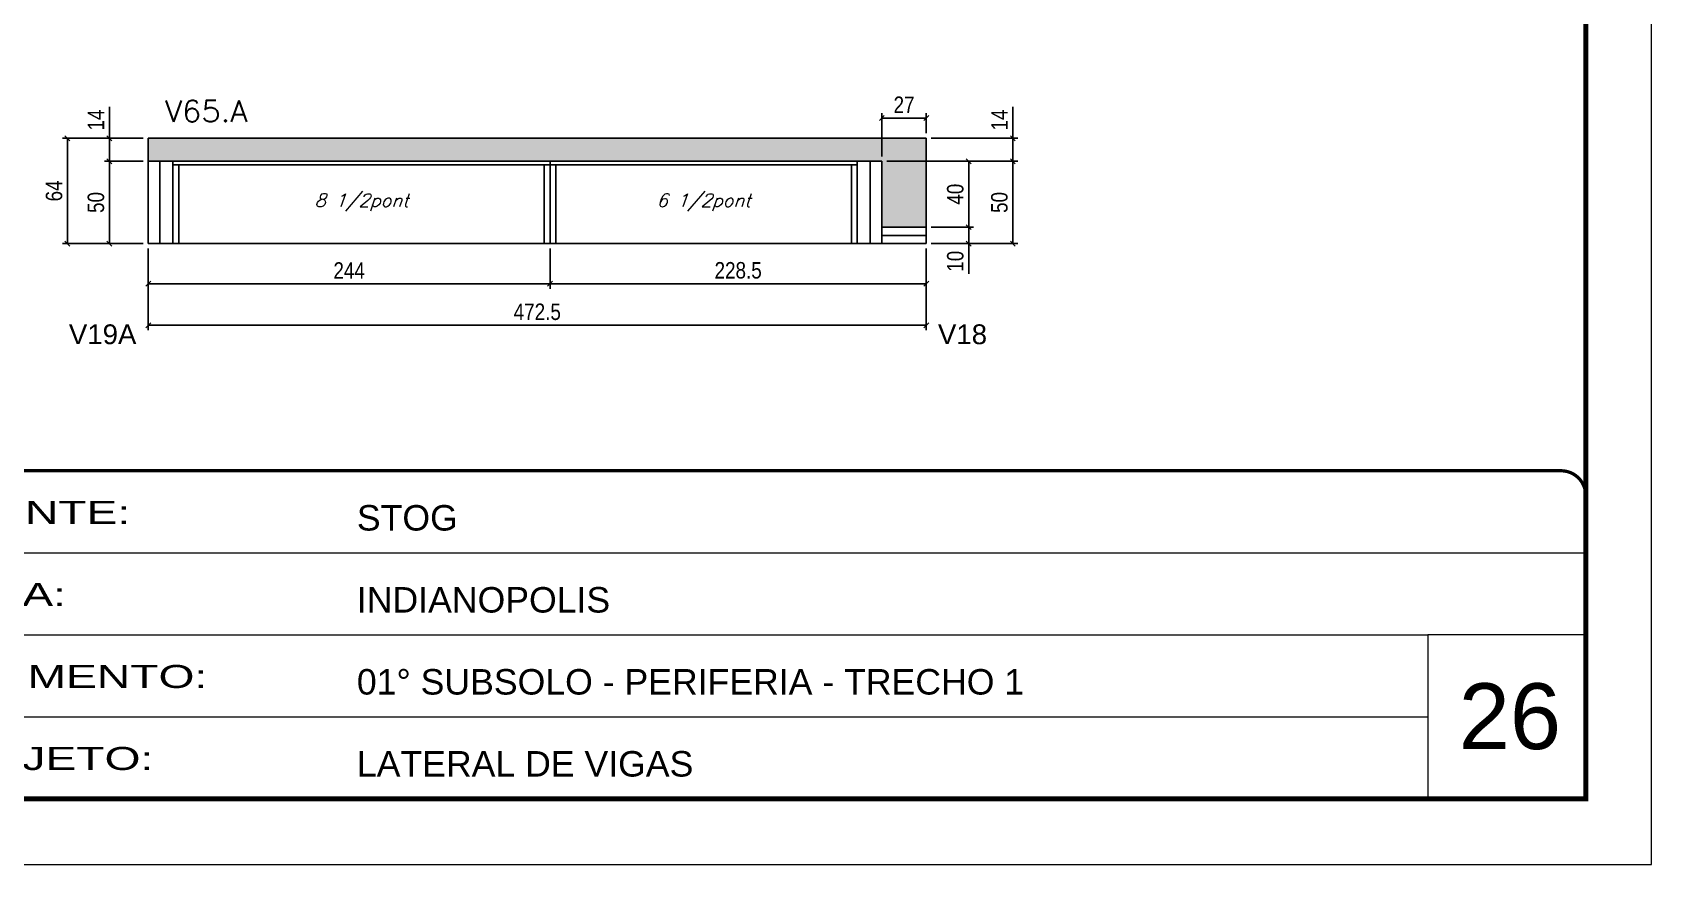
# Model space of a CAD drawing. Extents: x 0 to 6325, y 5574 to 19307.
# Drawn here: x 2087 to 3070, y 10169 to 10674 of the extents above; entities that cross this region are included whole.
import ezdxf

# ---------------------------------------------------------------- set-up
doc = ezdxf.new("R2010")
doc.units = 0
doc.linetypes.add('CONTINUO', pattern=[0])
doc.linetypes.add('DASHED', pattern=[0.75, 0.5, -0.25])
for name, color, linetype in [('1', 1, 'Continuous'), ('5', 5, 'Continuous'), ('COTA', 241, 'Continuous'), ('Painéis', 200, 'Continuous'), ('SARR_2.2x10', 60, 'Continuous'), ('SARR_2.2x7', 40, 'Continuous'), ('SARR_3.5x7', 81, 'Continuous'), ('texto', 7, 'Continuous')]:
    doc.layers.add(name, color=color, linetype=linetype)
for name, color, linetype, lineweight in [('CARIMBO', 255, 'Continuous', 9), ('Folhas', 255, 'Continuous', 9), ('SARRAFO DE PRESSAO', 251, 'DASHED', 9), ('Texto Seção', 7, 'Continuous', 15)]:
    doc.layers.add(name, color=color, linetype=linetype, lineweight=lineweight)
doc.styles.add('arial', font='arial.ttf')
doc.styles.add('COTA TECNICA', font='techl___.ttf', dxfattribs={"height": 10})
doc.styles.add('REGUA-120', font='ROMANS.shx', dxfattribs={"height": 15})
doc.styles.add('Romans', font='romans.shx')
doc.styles.get("Standard").update_dxf_attribs({"font": 'arial.ttf'})
doc.styles.add('Tecnologia', font='')
doc.styles.get('Tecnologia').set_extended_font_data('Forgotten Futurist')
doc.dimstyles.new('PAINEL', dxfattribs={"dimtxt": 10, "dimasz": 3, "dimexe": 3, "dimexo": 3, "dimgap": 3, "dimtad": 1, "dimdec": 1, "dimzin": 12, "dimdsep": 46, "dimtxsty": 'COTA TECNICA', "dimblk1": 'OBLIQUE', "dimblk2": 'OBLIQUE', "dimsah": 1, "dimcen": 0.9, "dimclrd": 4, "dimclre": 4, "dimclrt": 240, "dimadec": 1, "dimazin": 3, "dimtfac": 1, "dimtdec": 1, "dimtmove": 0, "dimatfit": 3, "dimfxl": 1, "dimtolj": 1, "dimtzin": 12, "dimarcsym": 0})

# ---------------------------------------------------------------- blocks, each defined once
blk = doc.blocks.new('9999999999')
at = {"color": 30, "linetype": 'CONTINUO'}
for p, q in [((98564.56, 34379.64), (99583.98, 34379.64)), ((98564.56, 34329.83), (99487.98, 34329.83)), ((99583.98, 34329.83), (99487.98, 34329.83)), ((99487.98, 34329.83), (99487.98, 34230.21)), ((98564.56, 34280.02), (99487.98, 34280.02))]:
    blk.add_line(p, q, dxfattribs=at)
at = {"color": 30, "linetype": 'CONTINUO', "const_width": 2}
blk.add_lwpolyline([(99583.98, 34230.21), (99583.98, 34414.45, 0.414214), (99568.98, 34429.45), (98228.98, 34429.45, 0.414214), (98213.98, 34414.45), (98213.98, 34245.21, 0.414214), (98228.98, 34230.21), (99583.98, 34230.21)], format="xyb", dxfattribs=at)
at = {"layer": 'Folhas'}
blk.add_lwpolyline([(98138.98, 34190.21), (99623.98, 34190.21), (99623.98, 35240.21), (98138.98, 35240.21)], close=True, dxfattribs=at)
at = {"layer": 'Folhas', "color": 30, "const_width": 3}
blk.add_lwpolyline([(98213.98, 34230.21), (99583.98, 34230.21), (99583.98, 35200.21), (98213.98, 35200.21)], close=True, dxfattribs=at)
at = {"color": 7, "linetype": 'Continuous', "ltscale": 5, "style": 'arial'}
for s, height, p in [('STOG', 15.483, (98837.68, 34393.13)), ('INDIANOPOLIS', 15.4829, (98837.68, 34343.32)), ('01° SUBSOLO - PERIFERIA - TRECHO 1', 15.4829, (98837.68, 34293.51)), ('LATERAL DE VIGAS', 15.4829, (98837.68, 34243.7))]:
    blk.add_text(s, height=height, dxfattribs=at).set_placement(p)
at = {"layer": 'Folhas', "color": 7, "style": 'Tecnologia', "width": 1.5}
for s, p in [('CLIENTE:', (98573.65, 34397.17)), ('OBRA:', (98573.65, 34347.31)), ('PAVIMENTO:', (98573.65, 34297.5)), ('PROJETO:', (98573.65, 34247.69))]:
    blk.add_text(s, height=14, dxfattribs=at).set_placement(p)
blk = doc.blocks.new('_Oblique')
at = {"layer": '1', "color": 0, "lineweight": -2}
blk.add_line((-0.5, -0.5), (0.5, 0.5), dxfattribs=at)
blk = doc.blocks.new('*D3156')
at = {"layer": 'COTA', "color": 4, "lineweight": -2, "transparency": 16777216}
for p, q in [((2154, 10609.76), (2104.93, 10609.76)), ((2107.93, 10545.76), (2107.93, 10609.76)), ((2154, 10545.76), (2104.93, 10545.76))]:
    blk.add_line(p, q, dxfattribs=at)
at = {"layer": 'Defpoints', "color": 0, "transparency": 16777216}
for p in [(2107.93, 10609.76), (2157, 10609.76), (2157, 10545.76)]:
    blk.add_point(p, dxfattribs=at)
at = {"layer": 'COTA', "color": 4, "lineweight": -2, "transparency": 16777216, "xscale": 3, "yscale": 3, "zscale": 3}
for p, rotation in [((2107.93, 10609.76), 90), ((2107.93, 10545.76), 270)]:
    blk.add_blockref('_Oblique', p, dxfattribs=dict(at, rotation=rotation))
at = {"layer": 'COTA', "color": 240, "transparency": 16777216, "insert": (2099.83, 10577.76), "char_height": 10, "attachment_point": 5, "rotation": 90, "style": 'COTA TECNICA'}
blk.add_mtext('\\A1;64', dxfattribs=at)
blk = doc.blocks.new('*D3157')
at = {"layer": 'COTA', "color": 4, "lineweight": -2, "transparency": 16777216}
for p, q in [((2157, 10542.76), (2157, 10493.19)), ((2629.5, 10542.76), (2629.5, 10493.19)), ((2157, 10496.19), (2629.5, 10496.19))]:
    blk.add_line(p, q, dxfattribs=at)
at = {"layer": 'Defpoints', "color": 0, "transparency": 16777216}
for p in [(2157, 10545.76), (2629.5, 10545.76), (2629.5, 10496.19)]:
    blk.add_point(p, dxfattribs=at)
at = {"layer": 'COTA', "color": 4, "lineweight": -2, "transparency": 16777216, "xscale": 3, "yscale": 3, "zscale": 3, "rotation": 180}
blk.add_blockref('_Oblique', (2157, 10496.19), dxfattribs=at)
at = {"layer": 'COTA', "color": 4, "lineweight": -2, "transparency": 16777216, "xscale": 3, "yscale": 3, "zscale": 3}
blk.add_blockref('_Oblique', (2629.5, 10496.19), dxfattribs=at)
at = {"layer": 'COTA', "color": 240, "transparency": 16777216, "insert": (2393.25, 10504.3), "char_height": 10, "attachment_point": 5, "style": 'COTA TECNICA'}
blk.add_mtext('\\A1;472.5', dxfattribs=at)
blk = doc.blocks.new('*D4298')
at = {"layer": 'COTA', "color": 4, "lineweight": -2, "transparency": 16777216}
for p, q in [((2133.37, 10609.76), (2133.37, 10628.88)), ((2154, 10609.76), (2130.37, 10609.76)), ((2133.37, 10595.76), (2133.37, 10609.76)), ((2154, 10595.76), (2130.37, 10595.76))]:
    blk.add_line(p, q, dxfattribs=at)
at = {"layer": 'Defpoints', "color": 0, "transparency": 16777216}
for p in [(2133.37, 10609.76), (2157, 10609.76), (2157, 10595.76)]:
    blk.add_point(p, dxfattribs=at)
at = {"layer": 'COTA', "color": 4, "lineweight": -2, "transparency": 16777216, "xscale": 3, "yscale": 3, "zscale": 3}
for p, rotation in [((2133.37, 10609.76), 90), ((2133.37, 10595.76), 270)]:
    blk.add_blockref('_Oblique', p, dxfattribs=dict(at, rotation=rotation))
at = {"layer": 'COTA', "color": 240, "transparency": 16777216, "insert": (2125.29, 10620.82), "char_height": 10, "attachment_point": 5, "rotation": 90, "style": 'COTA TECNICA'}
blk.add_mtext('\\A1;14', dxfattribs=at)
blk = doc.blocks.new('*D4299')
at = {"layer": 'COTA', "color": 4, "lineweight": -2, "transparency": 16777216}
for p, q in [((2154, 10595.76), (2130.37, 10595.76)), ((2133.37, 10595.76), (2133.37, 10545.76)), ((2154, 10545.76), (2130.37, 10545.76))]:
    blk.add_line(p, q, dxfattribs=at)
at = {"layer": 'Defpoints', "color": 0, "transparency": 16777216}
for p in [(2157, 10595.76), (2133.37, 10545.76), (2157, 10545.76)]:
    blk.add_point(p, dxfattribs=at)
at = {"layer": 'COTA', "color": 4, "lineweight": -2, "transparency": 16777216, "xscale": 3, "yscale": 3, "zscale": 3}
for p, rotation in [((2133.37, 10595.76), 90), ((2133.37, 10545.76), 270)]:
    blk.add_blockref('_Oblique', p, dxfattribs=dict(at, rotation=rotation))
at = {"layer": 'COTA', "color": 240, "transparency": 16777216, "insert": (2125.26, 10570.76), "char_height": 10, "attachment_point": 5, "rotation": 90, "style": 'COTA TECNICA'}
blk.add_mtext('\\A1;50', dxfattribs=at)
blk = doc.blocks.new('*D4300')
at = {"layer": 'COTA', "color": 4, "lineweight": -2, "transparency": 16777216}
for p, q in [((2157, 10542.76), (2157, 10518.36)), ((2401, 10542.76), (2401, 10518.36)), ((2157, 10521.36), (2401, 10521.36))]:
    blk.add_line(p, q, dxfattribs=at)
at = {"layer": 'Defpoints', "color": 0, "transparency": 16777216}
for p in [(2157, 10545.76), (2401, 10545.76), (2401, 10521.36)]:
    blk.add_point(p, dxfattribs=at)
at = {"layer": 'COTA', "color": 4, "lineweight": -2, "transparency": 16777216, "xscale": 3, "yscale": 3, "zscale": 3, "rotation": 180}
blk.add_blockref('_Oblique', (2157, 10521.36), dxfattribs=at)
at = {"layer": 'COTA', "color": 4, "lineweight": -2, "transparency": 16777216, "xscale": 3, "yscale": 3, "zscale": 3}
blk.add_blockref('_Oblique', (2401, 10521.36), dxfattribs=at)
at = {"layer": 'COTA', "color": 240, "transparency": 16777216, "insert": (2279, 10529.43), "char_height": 10, "attachment_point": 5, "style": 'COTA TECNICA'}
blk.add_mtext('\\A1;244', dxfattribs=at)
blk = doc.blocks.new('*D3158')
at = {"layer": 'COTA', "color": 4, "lineweight": -2, "transparency": 16777216}
for p, q in [((2401, 10542.76), (2401, 10518.36)), ((2629.5, 10542.76), (2629.5, 10518.36)), ((2401, 10521.36), (2629.5, 10521.36))]:
    blk.add_line(p, q, dxfattribs=at)
at = {"layer": 'Defpoints', "color": 0, "transparency": 16777216}
for p in [(2401, 10545.76), (2629.5, 10545.76), (2629.5, 10521.36)]:
    blk.add_point(p, dxfattribs=at)
at = {"layer": 'COTA', "color": 4, "lineweight": -2, "transparency": 16777216, "xscale": 3, "yscale": 3, "zscale": 3, "rotation": 180}
blk.add_blockref('_Oblique', (2401, 10521.36), dxfattribs=at)
at = {"layer": 'COTA', "color": 4, "lineweight": -2, "transparency": 16777216, "xscale": 3, "yscale": 3, "zscale": 3}
blk.add_blockref('_Oblique', (2629.5, 10521.36), dxfattribs=at)
at = {"layer": 'COTA', "color": 240, "transparency": 16777216, "insert": (2515.25, 10529.49), "char_height": 10, "attachment_point": 5, "style": 'COTA TECNICA'}
blk.add_mtext('\\A1;228.5', dxfattribs=at)
blk = doc.blocks.new('*D4303')
at = {"layer": 'COTA', "color": 4, "lineweight": -2, "transparency": 16777216}
for p, q in [((2632.5, 10555.76), (2658.25, 10555.76)), ((2655.25, 10555.76), (2655.25, 10545.76)), ((2632.5, 10545.76), (2658.25, 10545.76)), ((2655.25, 10545.76), (2655.25, 10527.33))]:
    blk.add_line(p, q, dxfattribs=at)
at = {"layer": 'Defpoints', "color": 0, "transparency": 16777216}
for p in [(2629.5, 10555.76), (2629.5, 10545.76), (2655.25, 10545.76)]:
    blk.add_point(p, dxfattribs=at)
at = {"layer": 'COTA', "color": 4, "lineweight": -2, "transparency": 16777216, "xscale": 3, "yscale": 3, "zscale": 3}
for p, rotation in [((2655.25, 10555.76), 90), ((2655.25, 10545.76), 270)]:
    blk.add_blockref('_Oblique', p, dxfattribs=dict(at, rotation=rotation))
at = {"layer": 'COTA', "color": 240, "transparency": 16777216, "insert": (2647.15, 10535.05), "char_height": 10, "attachment_point": 5, "rotation": 90, "style": 'COTA TECNICA'}
blk.add_mtext('\\A1;10', dxfattribs=at)
blk = doc.blocks.new('*D4304')
at = {"layer": 'COTA', "color": 4, "lineweight": -2, "transparency": 16777216}
for p, q in [((2605.5, 10595.76), (2658.25, 10595.76)), ((2655.25, 10555.76), (2655.25, 10595.76)), ((2632.5, 10555.76), (2658.25, 10555.76))]:
    blk.add_line(p, q, dxfattribs=at)
at = {"layer": 'Defpoints', "color": 0, "transparency": 16777216}
for p in [(2602.5, 10595.76), (2655.25, 10595.76), (2629.5, 10555.76)]:
    blk.add_point(p, dxfattribs=at)
at = {"layer": 'COTA', "color": 4, "lineweight": -2, "transparency": 16777216, "xscale": 3, "yscale": 3, "zscale": 3}
for p, rotation in [((2655.25, 10595.76), 90), ((2655.25, 10555.76), 270)]:
    blk.add_blockref('_Oblique', p, dxfattribs=dict(at, rotation=rotation))
at = {"layer": 'COTA', "color": 240, "transparency": 16777216, "insert": (2647.15, 10575.76), "char_height": 10, "attachment_point": 5, "rotation": 90, "style": 'COTA TECNICA'}
blk.add_mtext('\\A1;40', dxfattribs=at)
blk = doc.blocks.new('*D4305')
at = {"layer": 'COTA', "color": 4, "lineweight": -2, "transparency": 16777216}
for p, q in [((2605.5, 10595.76), (2685.05, 10595.76)), ((2682.05, 10545.76), (2682.05, 10595.76)), ((2632.5, 10545.76), (2685.05, 10545.76))]:
    blk.add_line(p, q, dxfattribs=at)
at = {"layer": 'Defpoints', "color": 0, "transparency": 16777216}
for p in [(2602.5, 10595.76), (2682.05, 10595.76), (2629.5, 10545.76)]:
    blk.add_point(p, dxfattribs=at)
at = {"layer": 'COTA', "color": 4, "lineweight": -2, "transparency": 16777216, "xscale": 3, "yscale": 3, "zscale": 3}
for p, rotation in [((2682.05, 10595.76), 90), ((2682.05, 10545.76), 270)]:
    blk.add_blockref('_Oblique', p, dxfattribs=dict(at, rotation=rotation))
at = {"layer": 'COTA', "color": 240, "transparency": 16777216, "insert": (2673.94, 10570.76), "char_height": 10, "attachment_point": 5, "rotation": 90, "style": 'COTA TECNICA'}
blk.add_mtext('\\A1;50', dxfattribs=at)
blk = doc.blocks.new('*D4306')
at = {"layer": 'COTA', "color": 4, "lineweight": -2, "transparency": 16777216}
for p, q in [((2682.05, 10609.76), (2682.05, 10628.88)), ((2632.5, 10609.76), (2685.05, 10609.76)), ((2682.05, 10595.76), (2682.05, 10609.76)), ((2605.5, 10595.76), (2685.05, 10595.76))]:
    blk.add_line(p, q, dxfattribs=at)
at = {"layer": 'Defpoints', "color": 0, "transparency": 16777216}
for p in [(2629.5, 10609.76), (2682.05, 10609.76), (2602.5, 10595.76)]:
    blk.add_point(p, dxfattribs=at)
at = {"layer": 'COTA', "color": 4, "lineweight": -2, "transparency": 16777216, "xscale": 3, "yscale": 3, "zscale": 3}
for p, rotation in [((2682.05, 10609.76), 90), ((2682.05, 10595.76), 270)]:
    blk.add_blockref('_Oblique', p, dxfattribs=dict(at, rotation=rotation))
at = {"layer": 'COTA', "color": 240, "transparency": 16777216, "insert": (2673.98, 10620.82), "char_height": 10, "attachment_point": 5, "rotation": 90, "style": 'COTA TECNICA'}
blk.add_mtext('\\A1;14', dxfattribs=at)
blk = doc.blocks.new('*D3148')
at = {"layer": 'COTA', "color": 4, "lineweight": -2, "transparency": 16777216}
for p, q in [((2602.5, 10598.76), (2602.5, 10625.04)), ((2629.5, 10622.04), (2602.5, 10622.04)), ((2629.5, 10612.76), (2629.5, 10625.04))]:
    blk.add_line(p, q, dxfattribs=at)
at = {"layer": 'Defpoints', "color": 0, "transparency": 16777216}
for p in [(2602.5, 10622.04), (2629.5, 10609.76), (2602.5, 10595.76)]:
    blk.add_point(p, dxfattribs=at)
at = {"layer": 'COTA', "color": 4, "lineweight": -2, "transparency": 16777216, "xscale": 3, "yscale": 3, "zscale": 3, "rotation": 180}
blk.add_blockref('_Oblique', (2602.5, 10622.04), dxfattribs=at)
at = {"layer": 'COTA', "color": 4, "lineweight": -2, "transparency": 16777216, "xscale": 3, "yscale": 3, "zscale": 3}
blk.add_blockref('_Oblique', (2629.5, 10622.04), dxfattribs=at)
at = {"layer": 'COTA', "color": 240, "transparency": 16777216, "insert": (2616, 10630.12), "char_height": 10, "attachment_point": 5, "style": 'COTA TECNICA'}
blk.add_mtext('\\A1;27', dxfattribs=at)

msp = doc.modelspace()

# ---------------------------------------------------------------- hatches: boundary and pattern name
at = {"layer": 'COTA'}
h = msp.add_hatch(dxfattribs=at)
h.set_pattern_fill('AR-CONC', color=256, scale=0.03)
h.set_pattern_definition([(50, (-2e-12, 1148.575), (5.46554, -0.4781726), [0.5715, -6.2865]), (355, (-2e-12, 1148.575), (-1.0573026, 5.7317054), [0.4572, -5.0292175]), (100.451445, (0.4555, 1148.535), (4.4082374, 5.2535326), [0.4857003, -5.3427073]), (46.1842, (-2e-12, 1150.099), (8.132371, -1.26127), [0.85725, -9.42975]), (96.63556, (0.678, 1149.994), (7.122124, 7.422784), [0.728551, -8.014068]), (351.18415, (-2e-12, 1150.099), (7.122124, 7.422784), [0.685799, -7.543792]), (21, (0.762, 1149.718), (4.5484317, -3.067956), [0.5715, -6.2865]), (326, (0.762, 1149.718), (1.854061, 5.525639), [0.4572, -5.0292]), (71.451445, (1.141, 1149.4624), (6.4024926, 2.457683), [0.4857003, -5.342698]), (37.5, (-2e-12, 1148.5751), (0.0926581, 2.53665117), [0, -4.96824, 0, -5.1054, 0, -5.04825]), (7.5, (-2e-12, 1148.575), (2.0045899, 3.00541724), [0, -2.91084, 0, -4.85394, 0, -1.92405]), (327.5, (-1.6993, 1148.5751), (4.06771786, -0.1718623), [0, -1.905, 0, -5.9436, 0, -7.8867]), (317.5, (-2.4613, 1148.575), (4.4438754, 0.7627947), [0, -2.4765, 0, -3.94716, 0, -5.6007])])
h.paths.add_polyline_path([(2629.5, 10609.76), (2157, 10609.76), (2157, 10595.76), (2602.5, 10595.76), (2602.5, 10555.76), (2629.5, 10555.76)])

# ---------------------------------------------------------------- linework, layer by layer
for p, q in [((2157, 10609.76), (2629.5, 10609.76)), ((2157, 10595.76), (2157, 10609.76)), ((2629.5, 10609.76), (2629.5, 10555.76)), ((2602.5, 10555.76), (2602.5, 10545.76))]:
    msp.add_line(p, q, dxfattribs=at)
at = {"layer": 'Painéis', "linetype": 'ByBlock'}
for p, q in [((2157, 10595.76), (2602.5, 10595.76)), ((2157, 10545.76), (2157, 10595.76)), ((2401, 10545.76), (2401, 10595.76)), ((2602.5, 10595.76), (2602.5, 10555.76)), ((2602.5, 10555.76), (2629.5, 10555.76)), ((2629.5, 10555.76), (2629.5, 10545.76)), ((2629.5, 10545.76), (2157, 10545.76))]:
    msp.add_line(p, q, dxfattribs=at)
at = {"layer": 'SARR_2.2x10'}
msp.add_line((2629.5, 10550.76), (2602.5, 10550.76), dxfattribs=at)
at = {"layer": 'SARR_2.2x7', "linetype": 'Continuous'}
for p, q in [((2164, 10545.76), (2164, 10595.76)), ((2401, 10593.56), (2172, 10593.56)), ((2401, 10593.56), (2587.5, 10593.56)), ((2595.5, 10595.76), (2595.5, 10545.76))]:
    msp.add_line(p, q, dxfattribs=at)
at = {"layer": 'SARR_3.5x7'}
for p, q in [((2172, 10595.76), (2172, 10545.76)), ((2175.5, 10593.56), (2175.5, 10545.76)), ((2397.5, 10593.56), (2397.5, 10545.76)), ((2404.5, 10593.56), (2404.5, 10545.76)), ((2584, 10593.56), (2584, 10545.76)), ((2587.5, 10595.76), (2587.5, 10545.76))]:
    msp.add_line(p, q, dxfattribs=at)

# ---------------------------------------------------------------- block references
at = {"layer": 'SARRAFO DE PRESSAO', "color": 6, "linetype": 'ByBlock'}
msp.add_blockref('9999999999', (-96553.98, -24021.66), dxfattribs=at)

# ---------------------------------------------------------------- texts
at = {"layer": '5', "linetype": 'Continuous'}
for s, rotation, p in [('V19A', 0.00004, (2108.8, 10484.69)), ('V18', 359.99996, (2636.59, 10484.69))]:
    msp.add_text(s, height=12, rotation=rotation, dxfattribs=at).set_placement(p)
at = {"layer": 'CARIMBO', "style": 'arial'}
msp.add_text('26', height=40, dxfattribs=at).set_placement((2952.86, 10238.69))
at = {"layer": 'texto', "color": 2, "char_height": 8, "attachment_point": 5, "style": 'Romans'}
for s, insert in [('{\\Q19;\\C256;8 1/2pont}', (2286.5, 10570.76)), ('{\\Q19;\\C256;6 1/2pont}', (2494.25, 10570.76))]:
    msp.add_mtext(s, dxfattribs=dict(at, insert=insert))
at = {"layer": 'Texto Seção', "style": 'REGUA-120', "width": 1.05}
msp.add_text('V65.A', height=13, dxfattribs=at).set_placement((2167, 10619.76))

# ---------------------------------------------------------------- dimensions: what is measured, and where the dimension line sits
at = {"layer": 'COTA'}
for base, p1, p2, picture, middle in [((2602.5, 10622.04), (2629.5, 10609.76), (2602.5, 10595.76), '*D3148', (2616, 10630.12)), ((2629.5, 10496.19), (2157, 10545.76), (2629.5, 10545.76), '*D3157', (2393.25, 10504.3)), ((2401, 10521.36), (2157, 10545.76), (2401, 10545.76), '*D4300', (2279, 10529.43)), ((2629.5, 10521.36), (2401, 10545.76), (2629.5, 10545.76), '*D3158', (2515.25, 10529.49))]:
    dim = msp.add_linear_dim(base=base, p1=p1, p2=p2, dimstyle='PAINEL', dxfattribs=at)
    dim.commit()
    dim.dimension.update_dxf_attribs({"geometry": picture, "text_midpoint": middle})
for base, p1, p2, picture, middle in [((2133.37, 10609.76), (2157, 10595.76), (2157, 10609.76), '*D4298', (2125.29, 10620.82)), ((2682.05, 10609.76), (2602.5, 10595.76), (2629.5, 10609.76), '*D4306', (2673.98, 10620.82)), ((2107.93, 10609.76), (2157, 10545.76), (2157, 10609.76), '*D3156', (2099.83, 10577.76)), ((2133.37, 10545.76), (2157, 10595.76), (2157, 10545.76), '*D4299', (2125.26, 10570.76)), ((2655.25, 10595.76), (2629.5, 10555.76), (2602.5, 10595.76), '*D4304', (2647.15, 10575.76)), ((2682.05, 10595.76), (2629.5, 10545.76), (2602.5, 10595.76), '*D4305', (2673.94, 10570.76)), ((2655.25, 10545.76), (2629.5, 10555.76), (2629.5, 10545.76), '*D4303', (2647.15, 10535.05))]:
    dim = msp.add_linear_dim(base=base, p1=p1, p2=p2, angle=90, dimstyle='PAINEL', dxfattribs=at)
    dim.commit()
    dim.dimension.update_dxf_attribs({"geometry": picture, "text_midpoint": middle})

doc.saveas('drawing.dxf')
